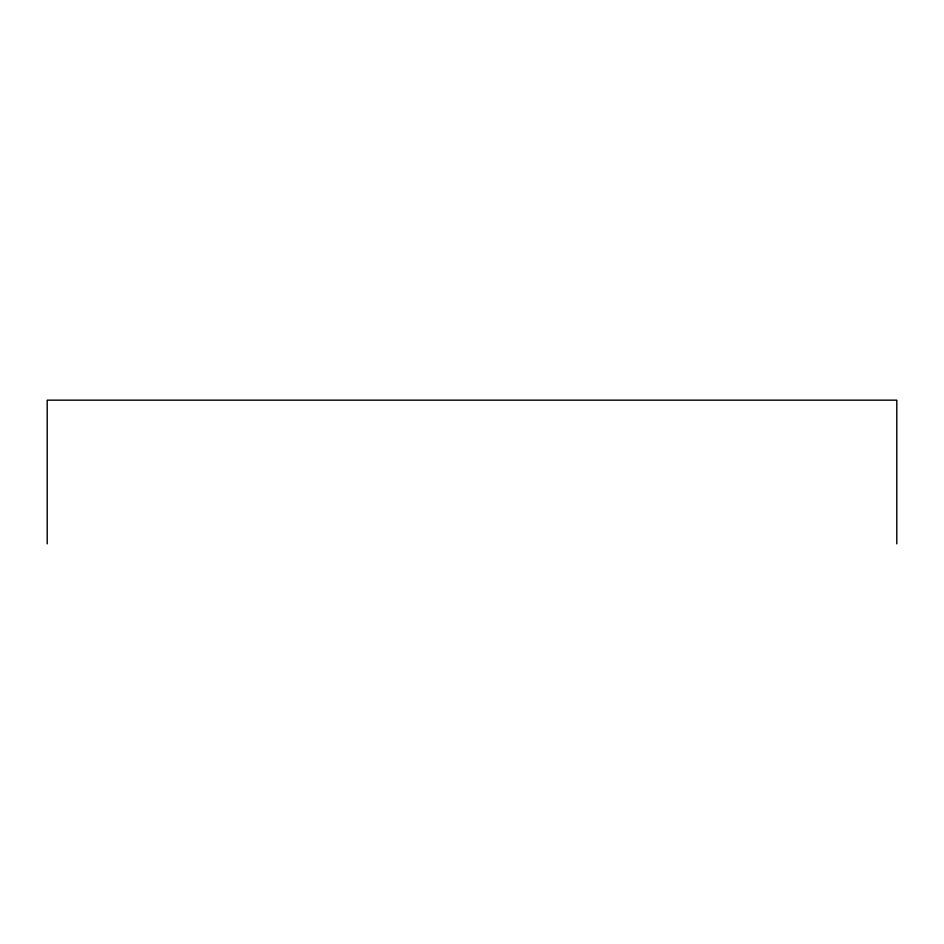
<?xml version="1.0" encoding="UTF-8"?>
<svg xmlns="http://www.w3.org/2000/svg" width="944" height="944" viewBox="0 0 944 944"><rect width="100%" height="100%" fill="white"/><g stroke="black" fill="none" stroke-linecap="round" stroke-linejoin="round"><path stroke-width="1.42" d="M896.8 543.838L896.8 400.162L47.2 400.162L47.2 543.838"/></g></svg>
